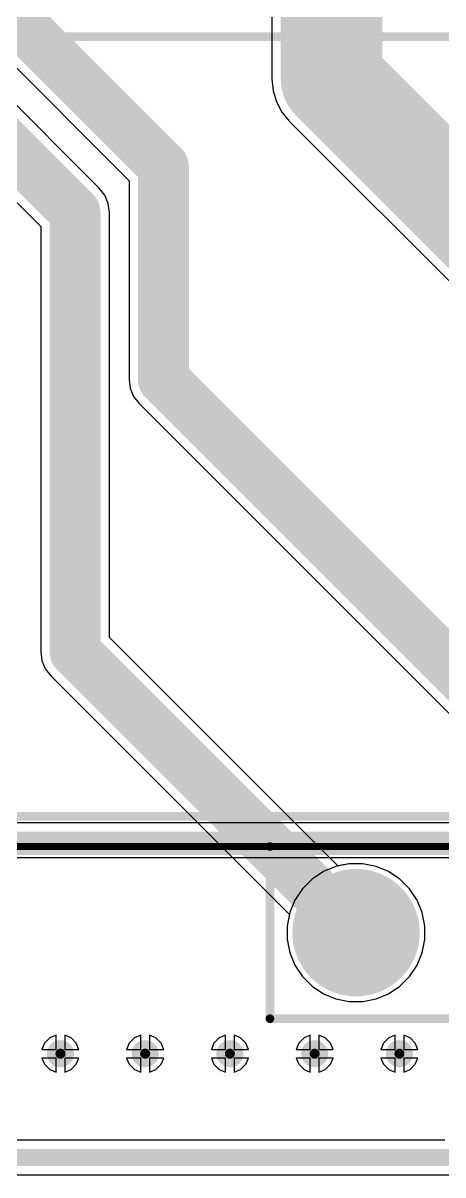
# Model space of a CAD drawing. Header units: inches. Extents: x -0.01 to 4.3, y -0.01 to 7.88.
# Drawn here: x 0.941 to 1.429, y 2.32 to 3.658 of the extents above; entities that cross this region are included whole.
import ezdxf

# ---------------------------------------------------------------- set-up
doc = ezdxf.new("R2010")
doc.units = ezdxf.units.IN
doc.header["$MEASUREMENT"] = 0
for name, color, linetype in [('Bottom Layer', 5, 'Continuous'), ('Bottom Solder', 6, 'Continuous'), ('Multi-Layer', 9, 'Continuous'), ('Pad Holes', 156, 'Continuous'), ('Route Tool Path', 56, 'Continuous'), ('Top Layer', 1, 'Continuous'), ('Top Overlay', 2, 'Continuous'), ('Top Solder', 216, 'Continuous'), ('Via Holes', 16, 'Continuous')]:
    doc.layers.add(name, color=color, linetype=linetype)

# ---------------------------------------------------------------- blocks, each defined once
blk = doc.blocks.new('DC_DC_B_____33')
at = {"layer": 'Top Overlay'}
for points in [[(2.126, 0.9055, 0.01, 0.01, 0), (0, 0.9055, 0.01, 0.01, 0)], [(2.126, 0, 0.01, 0.01, 0), (0, 0, 0.01, 0.01, 0)]]:
    blk.add_lwpolyline(points, format="xyseb", dxfattribs=at)
blk = doc.blocks.new('M_______M____S______34')
at = {"layer": 'Bottom Layer'}
h = blk.add_hatch(color=5, dxfattribs=at)
edge = h.paths.add_edge_path()
edge.add_arc((0.25, 1.075), 0.07, 0, 360)
at = {"layer": 'Bottom Solder'}
h = blk.add_hatch(color=6, dxfattribs=at)
edge = h.paths.add_edge_path()
edge.add_arc((0.25, 1.075), 0.074, 0, 360)
at = {"layer": 'Multi-Layer'}
h = blk.add_hatch(color=9, dxfattribs=at)
edge = h.paths.add_edge_path()
edge.add_arc((0.25, 1.075), 0.07, 0, 360)
at = {"layer": 'Pad Holes'}
h = blk.add_hatch(color=7, dxfattribs=at)
edge = h.paths.add_edge_path()
edge.add_arc((0.25, 1.075), 0.0405, 0, 360)
at = {"layer": 'Top Layer'}
h = blk.add_hatch(color=1, dxfattribs=at)
edge = h.paths.add_edge_path()
edge.add_arc((0.25, 1.075), 0.07, 0, 360)
at = {"layer": 'Top Solder'}
h = blk.add_hatch(color=216, dxfattribs=at)
edge = h.paths.add_edge_path()
edge.add_arc((0.25, 1.075), 0.074, 0, 360)
at = {"layer": 'Route Tool Path'}
blk.add_lwpolyline([(-0.95, 1.175, 0.008, 0.008, 0), (0.95, 1.175, 0.008, 0.008, 0)], format="xyseb", dxfattribs=at)
at = {"layer": 'Top Overlay'}
for points in [[(-0.95, 1.175, 0.02, 0.02, 0), (0.95, 1.175, 0.02, 0.02, 0)], [(0.15, 0.975, 0.01, 0.01, 0), (0.15, 1.175, 0.01, 0.01, 0)], [(0.15, 1.175, 0.01, 0.01, 0), (0.55, 1.175, 0.01, 0.01, 0)], [(0.15, 0.975, 0.01, 0.01, 0), (0.55, 0.975, 0.01, 0.01, 0)]]:
    blk.add_lwpolyline(points, format="xyseb", dxfattribs=at)
for points in [[(0.1475, 1.175, 0.005, 0.005, 1), (0.1525, 1.175, 0.005, 0.005, 1)], [(0.1475, 1.175, 0.005, 0.005, 1), (0.1525, 1.175, 0.005, 0.005, 1)], [(0.1475, 0.975, 0.005, 0.005, 1), (0.1525, 0.975, 0.005, 0.005, 1)], [(0.1475, 0.975, 0.005, 0.005, 1), (0.1525, 0.975, 0.005, 0.005, 1)]]:
    blk.add_lwpolyline(points, format="xyseb", close=True, dxfattribs=at)

msp = doc.modelspace()

# ---------------------------------------------------------------- hatches: boundary and pattern name
at = {"layer": 'Bottom Layer'}
h = msp.add_hatch(color=5, dxfattribs=at)
edge = h.paths.add_edge_path()
edge.add_arc((0.9843, 2.4606), 0.0118, 0, 360)
h = msp.add_hatch(color=5, dxfattribs=at)
edge = h.paths.add_edge_path()
edge.add_arc((1.0827, 2.4606), 0.0118, 0, 360)
h = msp.add_hatch(color=5, dxfattribs=at)
edge = h.paths.add_edge_path()
edge.add_arc((1.1811, 2.4606), 0.0118, 0, 360)
h = msp.add_hatch(color=5, dxfattribs=at)
edge = h.paths.add_edge_path()
edge.add_arc((1.2795, 2.4606), 0.0118, 0, 360)
h = msp.add_hatch(color=5, dxfattribs=at)
edge = h.paths.add_edge_path()
edge.add_arc((1.378, 2.4606), 0.0118, 0, 360)
at = {"layer": 'Bottom Solder'}
h = msp.add_hatch(color=6, dxfattribs=at)
edge = h.paths.add_edge_path()
edge.add_arc((0.9843, 2.4606), 0.0158, 0, 360)
h = msp.add_hatch(color=6, dxfattribs=at)
edge = h.paths.add_edge_path()
edge.add_arc((1.0827, 2.4606), 0.0158, 0, 360)
h = msp.add_hatch(color=6, dxfattribs=at)
edge = h.paths.add_edge_path()
edge.add_arc((1.1811, 2.4606), 0.0158, 0, 360)
h = msp.add_hatch(color=6, dxfattribs=at)
edge = h.paths.add_edge_path()
edge.add_arc((1.2795, 2.4606), 0.0158, 0, 360)
h = msp.add_hatch(color=6, dxfattribs=at)
edge = h.paths.add_edge_path()
edge.add_arc((1.378, 2.4606), 0.0158, 0, 360)
at = {"layer": 'Top Layer'}
h = msp.add_hatch(color=1, dxfattribs=at)
edge = h.paths.add_edge_path()
edge.add_arc((0.9843, 2.4606), 0.0118, 0, 360)
h = msp.add_hatch(color=1, dxfattribs=at)
edge = h.paths.add_edge_path()
edge.add_arc((1.0827, 2.4606), 0.0118, 0, 360)
h = msp.add_hatch(color=1, dxfattribs=at)
edge = h.paths.add_edge_path()
edge.add_arc((1.1811, 2.4606), 0.0118, 0, 360)
h = msp.add_hatch(color=1, dxfattribs=at)
edge = h.paths.add_edge_path()
edge.add_arc((1.2795, 2.4606), 0.0118, 0, 360)
h = msp.add_hatch(color=1, dxfattribs=at)
edge = h.paths.add_edge_path()
edge.add_arc((1.378, 2.4606), 0.0118, 0, 360)
at = {"layer": 'Top Solder'}
h = msp.add_hatch(color=216, dxfattribs=at)
edge = h.paths.add_edge_path()
edge.add_arc((0.9843, 2.4606), 0.0158, 0, 360)
h = msp.add_hatch(color=216, dxfattribs=at)
edge = h.paths.add_edge_path()
edge.add_arc((1.0827, 2.4606), 0.0158, 0, 360)
h = msp.add_hatch(color=216, dxfattribs=at)
edge = h.paths.add_edge_path()
edge.add_arc((1.1811, 2.4606), 0.0158, 0, 360)
h = msp.add_hatch(color=216, dxfattribs=at)
edge = h.paths.add_edge_path()
edge.add_arc((1.2795, 2.4606), 0.0158, 0, 360)
h = msp.add_hatch(color=216, dxfattribs=at)
edge = h.paths.add_edge_path()
edge.add_arc((1.378, 2.4606), 0.0158, 0, 360)
at = {"layer": 'Via Holes'}
h = msp.add_hatch(color=7, dxfattribs=at)
edge = h.paths.add_edge_path()
edge.add_arc((0.9843, 2.4606), 0.00591, 0, 360)
h = msp.add_hatch(color=7, dxfattribs=at)
edge = h.paths.add_edge_path()
edge.add_arc((1.0827, 2.4606), 0.00591, 0, 360)
h = msp.add_hatch(color=7, dxfattribs=at)
edge = h.paths.add_edge_path()
edge.add_arc((1.1811, 2.4606), 0.00591, 0, 360)
h = msp.add_hatch(color=7, dxfattribs=at)
edge = h.paths.add_edge_path()
edge.add_arc((1.2795, 2.4606), 0.00591, 0, 360)
h = msp.add_hatch(color=7, dxfattribs=at)
edge = h.paths.add_edge_path()
edge.add_arc((1.378, 2.4606), 0.00591, 0, 360)

# ---------------------------------------------------------------- linework, layer by layer
at = {"layer": 'Bottom Layer'}
for p, q in [((1.2298, 4.0263), (1.2298, 3.5925)), ((1.2298, 3.5925), (1.2312, 3.579)), ((1.2312, 3.579), (1.2351, 3.566)), ((1.2351, 3.566), (1.2415, 3.554)), ((1.2415, 3.554), (1.2501, 3.5435)), ((1.2501, 3.5435), (2.0274, 2.7662)), ((2.0274, 2.7289), (0.7787, 2.7289)), ((0.7703, 2.6884), (2.1669, 2.6884)), ((1.3042, 2.6781), (1.2897, 2.6721)), ((1.3197, 2.6812), (1.3042, 2.6781)), ((1.3354, 2.6812), (1.3197, 2.6812)), ((1.3509, 2.6781), (1.3354, 2.6812)), ((1.3655, 2.6721), (1.3509, 2.6781)), ((1.2766, 2.6633), (1.2654, 2.6522)), ((1.2897, 2.6721), (1.2766, 2.6633)), ((1.3786, 2.6633), (1.3655, 2.6721)), ((1.3897, 2.6522), (1.3786, 2.6633)), ((1.2654, 2.6522), (1.2567, 2.6391)), ((1.3985, 2.6391), (1.3897, 2.6522)), ((1.2567, 2.6391), (1.2506, 2.6245)), ((1.4045, 2.6245), (1.3985, 2.6391)), ((1.2506, 2.6245), (1.2476, 2.6091)), ((1.4076, 2.6091), (1.4045, 2.6245)), ((1.2476, 2.6091), (1.2476, 2.5933)), ((1.4076, 2.5933), (1.4076, 2.6091)), ((1.2476, 2.5933), (1.2506, 2.5778)), ((1.4045, 2.5778), (1.4076, 2.5933)), ((1.2506, 2.5778), (1.2567, 2.5633)), ((1.3985, 2.5633), (1.4045, 2.5778)), ((1.2567, 2.5633), (1.2654, 2.5502)), ((1.3897, 2.5502), (1.3985, 2.5633)), ((1.2654, 2.5502), (1.2766, 2.539)), ((1.3786, 2.539), (1.3897, 2.5502)), ((1.2766, 2.539), (1.2897, 2.5303)), ((1.2897, 2.5303), (1.3042, 2.5243)), ((1.3509, 2.5243), (1.3655, 2.5303)), ((1.3655, 2.5303), (1.3786, 2.539)), ((1.3042, 2.5243), (1.3197, 2.5212)), ((1.3197, 2.5212), (1.3354, 2.5212)), ((1.3354, 2.5212), (1.3509, 2.5243)), ((0.9719, 2.4791), (0.9658, 2.473)), ((0.9793, 2.4822), (0.9719, 2.4791)), ((0.9793, 2.4656), (0.9793, 2.4822)), ((0.9966, 2.4791), (0.9893, 2.4822)), ((0.9893, 2.4822), (0.9893, 2.4656)), ((1.0027, 2.473), (0.9966, 2.4791)), ((1.0703, 2.4791), (1.0642, 2.473)), ((1.0777, 2.4822), (1.0703, 2.4791)), ((1.0777, 2.4656), (1.0777, 2.4822)), ((1.095, 2.4791), (1.0877, 2.4822)), ((1.0877, 2.4822), (1.0877, 2.4656)), ((1.1012, 2.473), (1.095, 2.4791)), ((1.1687, 2.4791), (1.1626, 2.473)), ((1.1761, 2.4822), (1.1687, 2.4791)), ((1.1761, 2.4656), (1.1761, 2.4822)), ((1.1935, 2.4791), (1.1861, 2.4822)), ((1.1861, 2.4822), (1.1861, 2.4656)), ((1.1996, 2.473), (1.1935, 2.4791)), ((1.2672, 2.4791), (1.261, 2.473)), ((1.2745, 2.4822), (1.2672, 2.4791)), ((1.2745, 2.4656), (1.2745, 2.4822)), ((1.2919, 2.4791), (1.2845, 2.4822)), ((1.2845, 2.4822), (1.2845, 2.4656)), ((1.298, 2.473), (1.2919, 2.4791)), ((1.3656, 2.4791), (1.3595, 2.473)), ((1.373, 2.4822), (1.3656, 2.4791)), ((1.373, 2.4656), (1.373, 2.4822)), ((1.3903, 2.4791), (1.383, 2.4822)), ((1.383, 2.4822), (1.383, 2.4656)), ((1.3964, 2.473), (1.3903, 2.4791)), ((0.9658, 2.473), (0.9627, 2.4656)), ((0.9627, 2.4656), (0.9793, 2.4656)), ((0.9893, 2.4656), (1.0058, 2.4656)), ((1.0058, 2.4656), (1.0027, 2.473)), ((1.0642, 2.473), (1.0611, 2.4656)), ((1.0611, 2.4656), (1.0777, 2.4656)), ((1.0877, 2.4656), (1.1042, 2.4656)), ((1.1042, 2.4656), (1.1012, 2.473)), ((1.1626, 2.473), (1.1596, 2.4656)), ((1.1596, 2.4656), (1.1761, 2.4656)), ((1.1861, 2.4656), (1.2026, 2.4656)), ((1.2026, 2.4656), (1.1996, 2.473)), ((1.261, 2.473), (1.258, 2.4656)), ((1.258, 2.4656), (1.2745, 2.4656)), ((1.2845, 2.4656), (1.3011, 2.4656)), ((1.3011, 2.4656), (1.298, 2.473)), ((1.3595, 2.473), (1.3564, 2.4656)), ((1.3564, 2.4656), (1.373, 2.4656)), ((1.383, 2.4656), (1.3995, 2.4656)), ((1.3995, 2.4656), (1.3964, 2.473)), ((0.9793, 2.4556), (0.9627, 2.4556)), ((0.9627, 2.4556), (0.9658, 2.4483)), ((0.9658, 2.4483), (0.9719, 2.4421)), ((0.9793, 2.4391), (0.9793, 2.4556)), ((1.0058, 2.4556), (0.9893, 2.4556)), ((0.9893, 2.4556), (0.9893, 2.4391)), ((0.9966, 2.4421), (1.0027, 2.4483)), ((1.0027, 2.4483), (1.0058, 2.4556)), ((1.0777, 2.4556), (1.0611, 2.4556)), ((1.0611, 2.4556), (1.0642, 2.4483)), ((1.0642, 2.4483), (1.0703, 2.4421)), ((1.0777, 2.4391), (1.0777, 2.4556)), ((1.1042, 2.4556), (1.0877, 2.4556)), ((1.0877, 2.4556), (1.0877, 2.4391)), ((1.095, 2.4421), (1.1012, 2.4483)), ((1.1012, 2.4483), (1.1042, 2.4556)), ((1.1761, 2.4556), (1.1596, 2.4556)), ((1.1596, 2.4556), (1.1626, 2.4483)), ((1.1626, 2.4483), (1.1687, 2.4421)), ((1.1761, 2.4391), (1.1761, 2.4556)), ((1.2026, 2.4556), (1.1861, 2.4556)), ((1.1861, 2.4556), (1.1861, 2.4391)), ((1.1935, 2.4421), (1.1996, 2.4483)), ((1.1996, 2.4483), (1.2026, 2.4556)), ((1.2745, 2.4556), (1.258, 2.4556)), ((1.258, 2.4556), (1.261, 2.4483)), ((1.261, 2.4483), (1.2672, 2.4421)), ((1.2745, 2.4391), (1.2745, 2.4556)), ((1.3011, 2.4556), (1.2845, 2.4556)), ((1.2845, 2.4556), (1.2845, 2.4391)), ((1.2919, 2.4421), (1.298, 2.4483)), ((1.298, 2.4483), (1.3011, 2.4556)), ((1.373, 2.4556), (1.3564, 2.4556)), ((1.3564, 2.4556), (1.3595, 2.4483)), ((1.3595, 2.4483), (1.3656, 2.4421)), ((1.373, 2.4391), (1.373, 2.4556)), ((1.3995, 2.4556), (1.383, 2.4556)), ((1.383, 2.4556), (1.383, 2.4391)), ((1.3903, 2.4421), (1.3964, 2.4483)), ((1.3964, 2.4483), (1.3995, 2.4556)), ((0.9719, 2.4421), (0.9793, 2.4391)), ((0.9893, 2.4391), (0.9966, 2.4421)), ((1.0703, 2.4421), (1.0777, 2.4391)), ((1.0877, 2.4391), (1.095, 2.4421)), ((1.1687, 2.4421), (1.1761, 2.4391)), ((1.1861, 2.4391), (1.1935, 2.4421)), ((1.2672, 2.4421), (1.2745, 2.4391)), ((1.2845, 2.4391), (1.2919, 2.4421)), ((1.3656, 2.4421), (1.373, 2.4391)), ((1.383, 2.4391), (1.3903, 2.4421))]:
    msp.add_line(p, q, dxfattribs=at)
for points in [[(1.2992, 3.5925, 0.1181, 0.1181, 0), (1.2992, 4.0263, 0.1181, 0.1181, 0)], [(1.2992, 3.5925, 0.1181, 0.1181, 0), (2.0965, 2.7953, 0.1181, 0.1181, 0)], [(0.7703, 2.7087, 0.0197, 0.0197, 0), (2.1669, 2.7087, 0.0197, 0.0197, 0)]]:
    msp.add_lwpolyline(points, format="xyseb", dxfattribs=at)
msp.add_lwpolyline([(1.2697, 3.5925, 0.0591, 0.0591, 1), (1.3287, 3.5925, 0.0591, 0.0591, 1)], format="xyseb", close=True, dxfattribs=at)
msp.add_lwpolyline([(1.2697, 3.5925, 0.0591, 0.0591, 1), (1.3287, 3.5925, 0.0591, 0.0591, 1)], format="xyseb", close=True, dxfattribs=at)
at = {"layer": 'Top Layer'}
for p, q in [((0.7456, 3.7929), (1.064, 3.4745)), ((1.0294, 3.4659), (0.7472, 3.7481)), ((0.6908, 3.6918), (0.9614, 3.4212)), ((1.0358, 3.4577), (1.0294, 3.4659)), ((1.0294, 3.4659), (1.0294, 3.4659)), ((1.064, 3.4745), (1.064, 3.2438)), ((1.0398, 3.448), (1.0358, 3.4577)), ((1.0411, 3.4377), (1.0398, 3.448)), ((1.0411, 2.944), (1.0411, 3.4377)), ((1.0411, 3.4377), (1.0411, 3.4377)), ((0.9614, 3.4212), (0.9614, 2.9275)), ((1.064, 3.2438), (1.064, 3.2438)), ((1.064, 3.2438), (1.0653, 3.2335)), ((1.0653, 3.2335), (1.0693, 3.2239)), ((1.0693, 3.2239), (1.0757, 3.2157)), ((1.0757, 3.2157), (1.4877, 2.8036)), ((1.3066, 2.6786), (1.0411, 2.944)), ((0.9614, 2.9275), (0.9614, 2.9275)), ((0.9614, 2.9275), (0.9627, 2.9172)), ((0.9627, 2.9172), (0.9667, 2.9076)), ((0.9667, 2.9076), (0.9731, 2.8993)), ((0.9731, 2.8993), (1.2502, 2.6222)), ((1.3197, 2.6812), (1.3066, 2.6786)), ((1.3354, 2.6812), (1.3197, 2.6812)), ((1.3509, 2.6781), (1.3354, 2.6812)), ((1.3655, 2.6721), (1.3509, 2.6781)), ((1.3786, 2.6633), (1.3655, 2.6721)), ((1.3897, 2.6522), (1.3786, 2.6633)), ((1.3985, 2.6391), (1.3897, 2.6522)), ((1.4045, 2.6245), (1.3985, 2.6391)), ((1.2502, 2.6222), (1.2476, 2.6091)), ((1.4076, 2.6091), (1.4045, 2.6245)), ((1.2476, 2.6091), (1.2476, 2.5933)), ((1.4076, 2.5933), (1.4076, 2.6091)), ((1.2476, 2.5933), (1.2506, 2.5778)), ((1.4045, 2.5778), (1.4076, 2.5933)), ((1.2506, 2.5778), (1.2567, 2.5633)), ((1.3985, 2.5633), (1.4045, 2.5778)), ((1.2567, 2.5633), (1.2654, 2.5502)), ((1.3897, 2.5502), (1.3985, 2.5633)), ((1.2654, 2.5502), (1.2766, 2.539)), ((1.3786, 2.539), (1.3897, 2.5502)), ((1.2766, 2.539), (1.2897, 2.5303)), ((1.2897, 2.5303), (1.3042, 2.5243)), ((1.3509, 2.5243), (1.3655, 2.5303)), ((1.3655, 2.5303), (1.3786, 2.539)), ((1.3042, 2.5243), (1.3197, 2.5212)), ((1.3197, 2.5212), (1.3354, 2.5212)), ((1.3354, 2.5212), (1.3509, 2.5243)), ((0.9719, 2.4791), (0.9658, 2.473)), ((0.9793, 2.4822), (0.9719, 2.4791)), ((0.9793, 2.4656), (0.9793, 2.4822)), ((0.9966, 2.4791), (0.9893, 2.4822)), ((0.9893, 2.4822), (0.9893, 2.4656)), ((1.0027, 2.473), (0.9966, 2.4791)), ((1.0703, 2.4791), (1.0642, 2.473)), ((1.0777, 2.4822), (1.0703, 2.4791)), ((1.0777, 2.4656), (1.0777, 2.4822)), ((1.095, 2.4791), (1.0877, 2.4822)), ((1.0877, 2.4822), (1.0877, 2.4656)), ((1.1012, 2.473), (1.095, 2.4791)), ((1.1687, 2.4791), (1.1626, 2.473)), ((1.1761, 2.4822), (1.1687, 2.4791)), ((1.1761, 2.4656), (1.1761, 2.4822)), ((1.1935, 2.4791), (1.1861, 2.4822)), ((1.1861, 2.4822), (1.1861, 2.4656)), ((1.1996, 2.473), (1.1935, 2.4791)), ((1.2672, 2.4791), (1.261, 2.473)), ((1.2745, 2.4822), (1.2672, 2.4791)), ((1.2745, 2.4656), (1.2745, 2.4822)), ((1.2919, 2.4791), (1.2845, 2.4822)), ((1.2845, 2.4822), (1.2845, 2.4656)), ((1.298, 2.473), (1.2919, 2.4791)), ((1.3656, 2.4791), (1.3595, 2.473)), ((1.373, 2.4822), (1.3656, 2.4791)), ((1.373, 2.4656), (1.373, 2.4822)), ((1.3903, 2.4791), (1.383, 2.4822)), ((1.383, 2.4822), (1.383, 2.4656)), ((1.3964, 2.473), (1.3903, 2.4791)), ((0.9658, 2.473), (0.9627, 2.4656)), ((0.9627, 2.4656), (0.9793, 2.4656)), ((0.9893, 2.4656), (1.0058, 2.4656)), ((1.0058, 2.4656), (1.0027, 2.473)), ((1.0642, 2.473), (1.0611, 2.4656)), ((1.0611, 2.4656), (1.0777, 2.4656)), ((1.0877, 2.4656), (1.1042, 2.4656)), ((1.1042, 2.4656), (1.1012, 2.473)), ((1.1626, 2.473), (1.1596, 2.4656)), ((1.1596, 2.4656), (1.1761, 2.4656)), ((1.1861, 2.4656), (1.2026, 2.4656)), ((1.2026, 2.4656), (1.1996, 2.473)), ((1.261, 2.473), (1.258, 2.4656)), ((1.258, 2.4656), (1.2745, 2.4656)), ((1.2845, 2.4656), (1.3011, 2.4656)), ((1.3011, 2.4656), (1.298, 2.473)), ((1.3595, 2.473), (1.3564, 2.4656)), ((1.3564, 2.4656), (1.373, 2.4656)), ((1.383, 2.4656), (1.3995, 2.4656)), ((1.3995, 2.4656), (1.3964, 2.473)), ((0.9793, 2.4556), (0.9627, 2.4556)), ((0.9627, 2.4556), (0.9658, 2.4483)), ((0.9658, 2.4483), (0.9719, 2.4421)), ((0.9793, 2.4391), (0.9793, 2.4556)), ((1.0058, 2.4556), (0.9893, 2.4556)), ((0.9893, 2.4556), (0.9893, 2.4391)), ((0.9966, 2.4421), (1.0027, 2.4483)), ((1.0027, 2.4483), (1.0058, 2.4556)), ((1.0777, 2.4556), (1.0611, 2.4556)), ((1.0611, 2.4556), (1.0642, 2.4483)), ((1.0642, 2.4483), (1.0703, 2.4421)), ((1.0777, 2.4391), (1.0777, 2.4556)), ((1.1042, 2.4556), (1.0877, 2.4556)), ((1.0877, 2.4556), (1.0877, 2.4391)), ((1.095, 2.4421), (1.1012, 2.4483)), ((1.1012, 2.4483), (1.1042, 2.4556)), ((1.1761, 2.4556), (1.1596, 2.4556)), ((1.1596, 2.4556), (1.1626, 2.4483)), ((1.1626, 2.4483), (1.1687, 2.4421)), ((1.1761, 2.4391), (1.1761, 2.4556)), ((1.2026, 2.4556), (1.1861, 2.4556)), ((1.1861, 2.4556), (1.1861, 2.4391)), ((1.1935, 2.4421), (1.1996, 2.4483)), ((1.1996, 2.4483), (1.2026, 2.4556)), ((1.2745, 2.4556), (1.258, 2.4556)), ((1.258, 2.4556), (1.261, 2.4483)), ((1.261, 2.4483), (1.2672, 2.4421)), ((1.2745, 2.4391), (1.2745, 2.4556)), ((1.3011, 2.4556), (1.2845, 2.4556)), ((1.2845, 2.4556), (1.2845, 2.4391)), ((1.2919, 2.4421), (1.298, 2.4483)), ((1.298, 2.4483), (1.3011, 2.4556)), ((1.373, 2.4556), (1.3564, 2.4556)), ((1.3564, 2.4556), (1.3595, 2.4483)), ((1.3595, 2.4483), (1.3656, 2.4421)), ((1.373, 2.4391), (1.373, 2.4556)), ((1.3995, 2.4556), (1.383, 2.4556)), ((1.383, 2.4556), (1.383, 2.4391)), ((1.3903, 2.4421), (1.3964, 2.4483)), ((1.3964, 2.4483), (1.3995, 2.4556)), ((0.9719, 2.4421), (0.9793, 2.4391)), ((0.9893, 2.4391), (0.9966, 2.4421)), ((1.0703, 2.4421), (1.0777, 2.4391)), ((1.0877, 2.4391), (1.095, 2.4421)), ((1.1687, 2.4421), (1.1761, 2.4391)), ((1.1861, 2.4391), (1.1935, 2.4421)), ((1.2672, 2.4421), (1.2745, 2.4391)), ((1.2845, 2.4391), (1.2919, 2.4421)), ((1.3656, 2.4421), (1.373, 2.4391)), ((1.383, 2.4391), (1.3903, 2.4421)), ((1.4308, 2.3602), (0.5522, 2.3602)), ((0.5439, 2.3198), (1.4446, 2.3198))]:
    msp.add_line(p, q, dxfattribs=at)
for points in [[(0.6791, 3.9157, 0.0591, 0.0591, 0), (1.1039, 3.491, 0.0591, 0.0591, 0)], [(0.6791, 3.7598, 0.0591, 0.0591, 0), (1.0013, 3.4377, 0.0591, 0.0591, 0)], [(1.1039, 3.2438, 0.0591, 0.0591, 0), (1.1039, 3.491, 0.0591, 0.0591, 0)], [(1.0013, 2.9275, 0.0591, 0.0591, 0), (1.0013, 3.4377, 0.0591, 0.0591, 0)], [(1.1039, 3.2438, 0.0591, 0.0591, 0), (1.5276, 2.8201, 0.0591, 0.0591, 0)], [(1.0013, 2.9275, 0.0591, 0.0591, 0), (1.3276, 2.6012, 0.0591, 0.0591, 0)], [(0.5439, 2.34, 0.0197, 0.0197, 0), (1.449, 2.34, 0.0197, 0.0197, 0)]]:
    msp.add_lwpolyline(points, format="xyseb", dxfattribs=at)
for points in [[(1.0891, 3.491, 0.0295, 0.0295, 1), (1.1186, 3.491, 0.0295, 0.0295, 1)], [(1.0891, 3.491, 0.0295, 0.0295, 1), (1.1186, 3.491, 0.0295, 0.0295, 1)], [(0.9865, 3.4377, 0.0295, 0.0295, 1), (1.016, 3.4377, 0.0295, 0.0295, 1)], [(0.9865, 3.4377, 0.0295, 0.0295, 1), (1.016, 3.4377, 0.0295, 0.0295, 1)], [(1.0891, 3.2438, 0.0295, 0.0295, 1), (1.1186, 3.2438, 0.0295, 0.0295, 1)], [(1.0891, 3.2438, 0.0295, 0.0295, 1), (1.1186, 3.2438, 0.0295, 0.0295, 1)], [(0.9865, 2.9275, 0.0295, 0.0295, 1), (1.016, 2.9275, 0.0295, 0.0295, 1)], [(0.9865, 2.9275, 0.0295, 0.0295, 1), (1.016, 2.9275, 0.0295, 0.0295, 1)], [(1.3128, 2.6012, 0.0295, 0.0295, 1), (1.3423, 2.6012, 0.0295, 0.0295, 1)]]:
    msp.add_lwpolyline(points, format="xyseb", close=True, dxfattribs=at)

# ---------------------------------------------------------------- block references
at = {"rotation": 180}
msp.add_blockref('DC_DC_B_____33', (2.1555, 3.6417), dxfattribs=at)
msp.add_blockref('M_______M____S______34', (1.0776, 1.5262))

doc.saveas('drawing.dxf')
